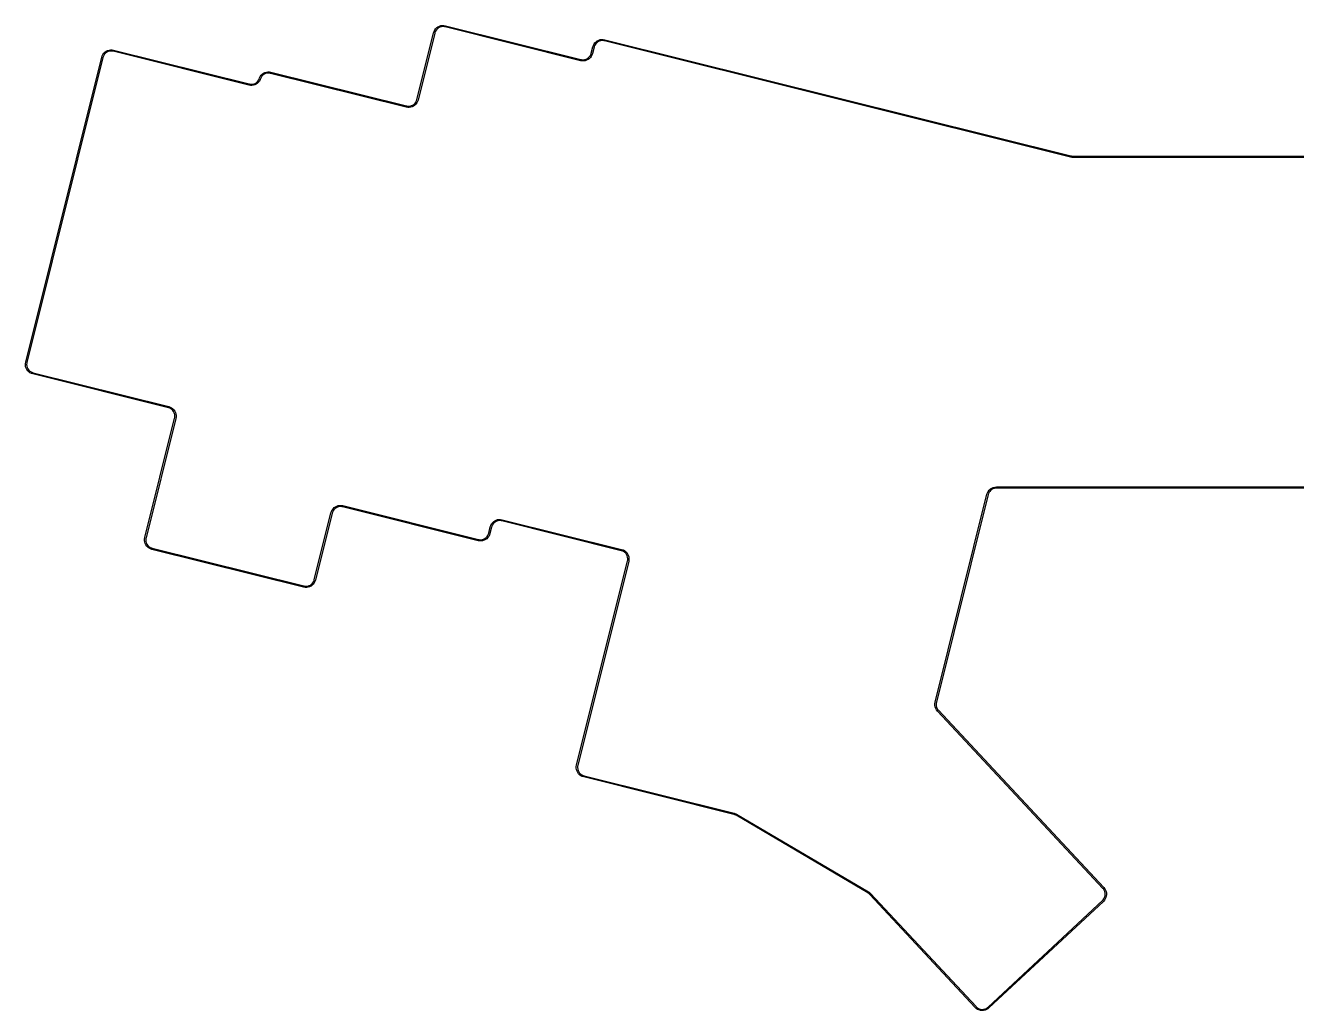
# Model space of a CAD drawing. Extents: x -1 to 365, y -218 to 298.
# Drawn here: x 58.9 to 211.7, y -217.9 to -99.4 of the extents above; entities that cross this region are included whole.
import ezdxf

# ---------------------------------------------------------------- set-up
doc = ezdxf.new("R2010")
doc.units = 0

msp = doc.modelspace()

# ---------------------------------------------------------------- linework, layer by layer
at = {"layer": 'BLACK'}
for p, q in [((105.946177, -108.364968), (107.954097, -100.311062)), ((108.099618, -100.348104), (106.091698, -108.40201)), ((107.954097, -100.311062), (108.01257, -100.136437)), ((107.954097, -100.311062), (107.954097, -100.311062)), ((107.954097, -100.311062), (107.954097, -100.311062)), ((108.01257, -100.136437), (108.097766, -99.972396)), ((108.097766, -99.972396), (108.207568, -99.824229)), ((108.121314, -100.260791), (108.099618, -100.348104)), ((108.099618, -100.348104), (108.099618, -100.348104)), ((108.099618, -100.348104), (108.099618, -100.348104)), ((108.194339, -100.09675), (108.121314, -100.260791)), ((108.294616, -99.948583), (108.194339, -100.09675)), ((108.207568, -99.824229), (108.339066, -99.694584)), ((108.419234, -99.818938), (108.294616, -99.948583)), ((108.339066, -99.694584), (108.489084, -99.58875)), ((108.564226, -99.713104), (108.419234, -99.818938)), ((108.489084, -99.58875), (108.654184, -99.50673)), ((108.725621, -99.636375), (108.564226, -99.713104)), ((108.654184, -99.50673), (108.829867, -99.451167)), ((108.897865, -99.586105), (108.725621, -99.636375)), ((108.829867, -99.451167), (109.012165, -99.424709)), ((109.076194, -99.567584), (108.897865, -99.586105)), ((109.012165, -99.424709), (109.196579, -99.424709)), ((109.255317, -99.580813), (109.076194, -99.567584)), ((109.196579, -99.424709), (109.377818, -99.456459)), ((109.3421, -99.60198), (109.255317, -99.580813)), ((109.3421, -99.60198), (109.3421, -99.60198)), ((125.643058, -103.665974), (109.3421, -99.60198)), ((109.377818, -99.456459), (109.378612, -99.456459)), ((109.378612, -99.456459), (125.679571, -103.520454)), ((68.758772, -102.440955), (68.934719, -102.385393)), ((68.934719, -102.385393), (69.117017, -102.358934)), ((69.117017, -102.358934), (69.301431, -102.36158)), ((69.301431, -102.36158), (69.479231, -102.390684)), ((69.479231, -102.390684), (69.483994, -102.390684)), ((69.483994, -102.390684), (85.784159, -106.454679)), ((126.922053, -102.77433), (127.115463, -101.996456)), ((127.260983, -102.033497), (127.067573, -102.808725)), ((127.115463, -101.996456), (127.173936, -101.821831)), ((127.115463, -101.996456), (127.115463, -101.996456)), ((127.173936, -101.821831), (127.259131, -101.657789)), ((127.259131, -101.657789), (127.368669, -101.509623)), ((127.282679, -101.946185), (127.260983, -102.033497)), ((127.260983, -102.033497), (127.260983, -102.033497)), ((127.260983, -102.033497), (127.260983, -102.033497)), ((127.355704, -101.782143), (127.282679, -101.946185)), ((127.455981, -101.633977), (127.355704, -101.782143)), ((127.368669, -101.509623), (127.500166, -101.382623)), ((127.5806, -101.504331), (127.455981, -101.633977)), ((127.500166, -101.382623), (127.65045, -101.274144)), ((127.725591, -101.398498), (127.5806, -101.504331)), ((127.65045, -101.274144), (127.815549, -101.192123)), ((127.886722, -101.321769), (127.725591, -101.398498)), ((127.815549, -101.192123), (127.991233, -101.136561)), ((128.05923, -101.271498), (127.886722, -101.321769)), ((127.991233, -101.136561), (128.17353, -101.110103)), ((128.237559, -101.252977), (128.05923, -101.271498)), ((128.17353, -101.110103), (128.357945, -101.110103)), ((128.416682, -101.266207), (128.237559, -101.252977)), ((128.357945, -101.110103), (128.539978, -101.141853)), ((128.503201, -101.287373), (128.416682, -101.266207)), ((128.503465, -101.287373), (128.503201, -101.287373)), ((128.503465, -101.287373), (128.503465, -101.287373)), ((128.503465, -101.287373), (128.503465, -101.287373)), ((128.503465, -101.287373), (128.503465, -101.287373)), ((184.552728, -115.262647), (128.503465, -101.287373)), ((128.539978, -101.141853), (184.588976, -115.117127)), ((128.539978, -101.141853), (128.539978, -101.141853)), ((58.914432, -139.924429), (68.05895, -103.247933)), ((68.20447, -103.282329), (59.059953, -139.96147)), ((68.05895, -103.247933), (68.117423, -103.073308)), ((68.05895, -103.247933), (68.05895, -103.247933)), ((68.117423, -103.073308), (68.202618, -102.909267)), ((68.202618, -102.909267), (68.312156, -102.761101)), ((68.226166, -103.197662), (68.20447, -103.282329)), ((68.299191, -103.033621), (68.226166, -103.197662)), ((68.399468, -102.882809), (68.299191, -103.033621)), ((68.312156, -102.761101), (68.443918, -102.631455)), ((68.524087, -102.755809), (68.399468, -102.882809)), ((68.443918, -102.631455), (68.593936, -102.525622)), ((68.669078, -102.649976), (68.524087, -102.755809)), ((68.593936, -102.525622), (68.758772, -102.440955)), ((68.830209, -102.570601), (68.669078, -102.649976)), ((69.002717, -102.52033), (68.830209, -102.570601)), ((69.181046, -102.501809), (69.002717, -102.52033)), ((69.359904, -102.515038), (69.181046, -102.501809)), ((69.446952, -102.536205), (69.359904, -102.515038)), ((69.446952, -102.536205), (69.446952, -102.536205)), ((69.447481, -102.536205), (69.446952, -102.536205)), ((69.447746, -102.536205), (69.447481, -102.536205)), ((85.747911, -106.6002), (69.447746, -102.536205)), ((125.643058, -103.665974), (125.643058, -103.665974)), ((125.643058, -103.665974), (125.643058, -103.665974)), ((125.643058, -103.665974), (125.643058, -103.665974)), ((125.645175, -103.665974), (125.643058, -103.665974)), ((125.825091, -103.695079), (125.645175, -103.665974)), ((125.679571, -103.520454), (125.766354, -103.54162)), ((125.679571, -103.520454), (125.679571, -103.520454)), ((125.766354, -103.54162), (125.945477, -103.55485)), ((126.009506, -103.697724), (125.825091, -103.695079)), ((125.945477, -103.55485), (126.123806, -103.536329)), ((126.191804, -103.671266), (126.009506, -103.697724)), ((126.123806, -103.536329), (126.296049, -103.486058)), ((126.367487, -103.615704), (126.191804, -103.671266)), ((126.296049, -103.486058), (126.457445, -103.406683)), ((126.532586, -103.533683), (126.367487, -103.615704)), ((126.457445, -103.406683), (126.602436, -103.30085)), ((126.682605, -103.425204), (126.532586, -103.533683)), ((126.602436, -103.30085), (126.727055, -103.17385)), ((126.814103, -103.295558), (126.682605, -103.425204)), ((126.727055, -103.17385), (126.827332, -103.023038)), ((126.923905, -103.147392), (126.814103, -103.295558)), ((126.827332, -103.023038), (126.900357, -102.861642)), ((126.900357, -102.861642), (126.922053, -102.77433)), ((126.922053, -102.77433), (126.922053, -102.77433)), ((126.922053, -102.77433), (126.922053, -102.77433)), ((127.0091, -102.98335), (126.923905, -103.147392)), ((127.067573, -102.808725), (127.0091, -102.98335)), ((127.067573, -102.808725), (127.067573, -102.808725)), ((127.067573, -102.808725), (127.067573, -102.808725)), ((87.122155, -105.56568), (87.231692, -105.417514)), ((87.231692, -105.417514), (87.36319, -105.287868)), ((87.443359, -105.412222), (87.319005, -105.539222)), ((87.36319, -105.287868), (87.513208, -105.179389)), ((87.588615, -105.306389), (87.443359, -105.412222)), ((87.513208, -105.179389), (87.678308, -105.097368)), ((87.749746, -105.227014), (87.588615, -105.306389)), ((87.678308, -105.097368), (87.854256, -105.041806)), ((87.922254, -105.176743), (87.749746, -105.227014)), ((87.854256, -105.041806), (88.036554, -105.015348)), ((88.100583, -105.158223), (87.922254, -105.176743)), ((88.036554, -105.015348), (88.220968, -105.017994)), ((88.279441, -105.171452), (88.100583, -105.158223)), ((88.220968, -105.017994), (88.402737, -105.047098)), ((88.366489, -105.192618), (88.279441, -105.171452)), ((88.366489, -105.192618), (88.366489, -105.192618)), ((88.366489, -105.192618), (88.366489, -105.192618)), ((88.366489, -105.192618), (88.366489, -105.192618)), ((88.366489, -105.192618), (88.366489, -105.192618)), ((104.667447, -109.256613), (88.366489, -105.192618)), ((88.402737, -105.047098), (104.703695, -109.111093)), ((88.402737, -105.047098), (88.402737, -105.047098)), ((88.402737, -105.047098), (88.402737, -105.047098)), ((88.402737, -105.047098), (88.402737, -105.047098)), ((85.750557, -106.602846), (85.747911, -106.6002)), ((85.926769, -106.634596), (85.750557, -106.602846)), ((85.784159, -106.454679), (85.785482, -106.457325)), ((85.785482, -106.457325), (85.785746, -106.457325)), ((85.785746, -106.457325), (85.872794, -106.478492)), ((85.785746, -106.457325), (85.785746, -106.457325)), ((85.872794, -106.478492), (86.05271, -106.497012)), ((86.110125, -106.639887), (85.926769, -106.634596)), ((86.05271, -106.497012), (86.232627, -106.481138)), ((86.292158, -106.616075), (86.110125, -106.639887)), ((86.232627, -106.481138), (86.406987, -106.433513)), ((86.468106, -106.565804), (86.292158, -106.616075)), ((86.406987, -106.433513), (86.570235, -106.356784)), ((86.633999, -106.486429), (86.468106, -106.565804)), ((86.570235, -106.356784), (86.717343, -106.25095)), ((86.785605, -106.383242), (86.633999, -106.486429)), ((86.717343, -106.25095), (86.843814, -106.121305)), ((86.91922, -106.258888), (86.785605, -106.383242)), ((86.843814, -106.121305), (86.945678, -105.973138)), ((87.031403, -106.113367), (86.91922, -106.258888)), ((86.945678, -105.973138), (86.98219, -105.891117)), ((86.98219, -105.891117), (87.036959, -105.727076)), ((87.119509, -105.951972), (87.031403, -106.113367)), ((87.036959, -105.727076), (87.122155, -105.56568)), ((87.120303, -105.944034), (87.119509, -105.951972)), ((87.119509, -105.951972), (87.119509, -105.951972)), ((87.124007, -105.938742), (87.120303, -105.944034)), ((87.145703, -105.85143), (87.124007, -105.938742)), ((87.124007, -105.938742), (87.124007, -105.938742)), ((87.218728, -105.687389), (87.145703, -105.85143)), ((87.319005, -105.539222), (87.218728, -105.687389)), ((105.851456, -108.616322), (105.924481, -108.452281)), ((105.924481, -108.452281), (105.946177, -108.364968)), ((105.946177, -108.364968), (105.946177, -108.364968)), ((106.091698, -108.40201), (106.033225, -108.576635)), ((106.091698, -108.40201), (106.091698, -108.40201)), ((106.091698, -108.40201), (106.091698, -108.40201)), ((106.091698, -108.40201), (106.091698, -108.40201)), ((104.667447, -109.256613), (104.667447, -109.256613)), ((104.667447, -109.256613), (104.667447, -109.256613)), ((104.667447, -109.256613), (104.667447, -109.256613)), ((104.849216, -109.288363), (104.667447, -109.256613)), ((104.703695, -109.111093), (104.704224, -109.111093)), ((104.704224, -109.111093), (104.790743, -109.132259)), ((104.790743, -109.132259), (104.969601, -109.145488)), ((105.03363, -109.288363), (104.849216, -109.288363)), ((104.969601, -109.145488), (105.14793, -109.126968)), ((105.215928, -109.261905), (105.03363, -109.288363)), ((105.14793, -109.126968), (105.320438, -109.076697)), ((105.391876, -109.206342), (105.215928, -109.261905)), ((105.320438, -109.076697), (105.481569, -108.999968)), ((105.556711, -109.124322), (105.391876, -109.206342)), ((105.481569, -108.999968), (105.626561, -108.894134)), ((105.706994, -109.015843), (105.556711, -109.124322)), ((105.626561, -108.894134), (105.751179, -108.764489)), ((105.838492, -108.888843), (105.706994, -109.015843)), ((105.751179, -108.764489), (105.851456, -108.616322)), ((105.948029, -108.740676), (105.838492, -108.888843)), ((106.033225, -108.576635), (105.948029, -108.740676)), ((184.552728, -115.262647), (184.552728, -115.262647)), ((184.552728, -115.262647), (184.552728, -115.262647)), ((184.552728, -115.262647), (184.552728, -115.262647)), ((184.64639, -115.281168), (184.552728, -115.262647)), ((184.588976, -115.117127), (184.629457, -115.125064)), ((184.588976, -115.117127), (184.588976, -115.117127)), ((184.629457, -115.125064), (184.711742, -115.140939)), ((184.741376, -115.291751), (184.64639, -115.281168)), ((184.711742, -115.140939), (184.795086, -115.146231)), ((184.83689, -115.297043), (184.741376, -115.291751)), ((184.795086, -115.146231), (184.83689, -115.146231)), ((184.83689, -115.146231), (238.626614, -115.146231)), ((184.83689, -115.146231), (184.83689, -115.146231)), ((184.83689, -115.146231), (184.83689, -115.146231)), ((184.83689, -115.297043), (184.83689, -115.297043)), ((238.626614, -115.297043), (184.83689, -115.297043)), ((58.882417, -140.289553), (58.884005, -140.106991)), ((58.90967, -140.472116), (58.882417, -140.289553)), ((58.884005, -140.106991), (58.913638, -139.92972)), ((58.964967, -140.649386), (58.90967, -140.472116)), ((58.913638, -139.92972), (58.914432, -139.924429)), ((58.914432, -139.924429), (58.914432, -139.924429)), ((59.038257, -140.048783), (59.025821, -140.226053)), ((59.025821, -140.226053), (59.044607, -140.40597)), ((59.059953, -139.96147), (59.038257, -140.048783)), ((59.044607, -140.40597), (59.093819, -140.577949)), ((59.059953, -139.96147), (59.059953, -139.96147)), ((59.059953, -139.96147), (59.059953, -139.96147)), ((59.093819, -140.577949), (59.1724, -140.739344)), ((59.047253, -140.813428), (58.964967, -140.649386)), ((59.154409, -140.96424), (59.047253, -140.813428)), ((59.283525, -141.096531), (59.154409, -140.96424)), ((59.1724, -140.739344), (59.277969, -140.884865)), ((59.277969, -140.884865), (59.406821, -141.009219)), ((59.431692, -141.20501), (59.283525, -141.096531)), ((59.406821, -141.009219), (59.555517, -141.109761)), ((59.595204, -141.289677), (59.431692, -141.20501)), ((59.555517, -141.109761), (59.719558, -141.181198)), ((59.770093, -141.347885), (59.595204, -141.289677)), ((59.719558, -141.181198), (59.806341, -141.202365)), ((59.770093, -141.347885), (59.770093, -141.347885)), ((59.770093, -141.347885), (59.770093, -141.347885)), ((76.071052, -145.41188), (59.770093, -141.347885)), ((59.806341, -141.202365), (76.1073, -145.266359)), ((59.806341, -141.202365), (59.806341, -141.202365)), ((73.237368, -161.016985), (76.817705, -146.65542)), ((76.963226, -146.692462), (73.382889, -161.051381)), ((76.071052, -145.41188), (76.071052, -145.41188)), ((76.071052, -145.41188), (76.071052, -145.41188)), ((76.1581, -145.435693), (76.071052, -145.41188)), ((76.1073, -145.266359), (76.108094, -145.269005)), ((76.108094, -145.269005), (76.282189, -145.327214)), ((76.321877, -145.50713), (76.1581, -145.435693)), ((76.282189, -145.327214), (76.445702, -145.41188)), ((76.470572, -145.607672), (76.321877, -145.50713)), ((76.445702, -145.41188), (76.593868, -145.520359)), ((76.599689, -145.732026), (76.470572, -145.607672)), ((76.593868, -145.520359), (76.723249, -145.652651)), ((76.704993, -145.877546), (76.599689, -145.732026)), ((76.783574, -146.038942), (76.704993, -145.877546)), ((76.723249, -145.652651), (76.830141, -145.803463)), ((76.833051, -146.210921), (76.783574, -146.038942)), ((76.817705, -146.65542), (76.839401, -146.568108)), ((76.817705, -146.65542), (76.817705, -146.65542)), ((76.830141, -145.803463), (76.912426, -145.967504)), ((76.851837, -146.390837), (76.833051, -146.210921)), ((76.839401, -146.568108), (76.851837, -146.390837)), ((76.912426, -145.967504), (76.967988, -146.142129)), ((76.963491, -146.689816), (76.963226, -146.692462)), ((76.993653, -146.5099), (76.963491, -146.689816)), ((76.967988, -146.142129), (76.99524, -146.324691)), ((76.99524, -146.324691), (76.993653, -146.5099)), ((168.272936, -180.805148), (174.502278, -155.81793)), ((174.647799, -155.854971), (168.418457, -180.839544)), ((174.502278, -155.81793), (174.564984, -155.635367)), ((174.502278, -155.81793), (174.502278, -155.81793)), ((174.502278, -155.81793), (174.502278, -155.81793)), ((174.564984, -155.635367), (174.657059, -155.463388)), ((174.668436, -155.77295), (174.647799, -155.854971)), ((174.647799, -155.854971), (174.647799, -155.854971)), ((174.657059, -155.463388), (174.776121, -155.30993)), ((174.736434, -155.616846), (174.668436, -155.77295)), ((174.829303, -155.473972), (174.736434, -155.616846)), ((174.776121, -155.30993), (174.918996, -155.177639)), ((174.944396, -155.346972), (174.829303, -155.473972)), ((174.918996, -155.177639), (175.081715, -155.071805)), ((175.07854, -155.243784), (174.944396, -155.346972)), ((175.228294, -155.161764), (175.07854, -155.243784)), ((175.081715, -155.071805), (175.259779, -154.992431)), ((175.38916, -155.106201), (175.228294, -155.161764)), ((175.259779, -154.992431), (175.448427, -154.944806)), ((175.55717, -155.079743), (175.38916, -155.106201)), ((175.448427, -154.944806), (175.640514, -154.928931)), ((175.642366, -155.079743), (175.55717, -155.079743)), ((175.640514, -154.928931), (175.642366, -154.928931)), ((175.642366, -154.928931), (247.821138, -154.928931)), ((175.642366, -154.928931), (175.642366, -154.928931)), ((175.642366, -154.928931), (175.642366, -154.928931)), ((175.642366, -155.079743), (175.642366, -155.079743)), ((175.642366, -155.079743), (175.642366, -155.079743)), ((247.821138, -155.079743), (175.642366, -155.079743)), ((95.874825, -157.55624), (96.006323, -157.426594)), ((96.006323, -157.426594), (96.156341, -157.320761)), ((96.156341, -157.320761), (96.321441, -157.23874)), ((96.392879, -157.36574), (96.231483, -157.445115)), ((96.321441, -157.23874), (96.497124, -157.183178)), ((96.565122, -157.318115), (96.392879, -157.36574)), ((96.497124, -157.183178), (96.679422, -157.154074)), ((96.743451, -157.299594), (96.565122, -157.318115)), ((96.679422, -157.154074), (96.863836, -157.156719)), ((96.922574, -157.310178), (96.743451, -157.299594)), ((96.863836, -157.156719), (97.04534, -157.185824)), ((97.009357, -157.331344), (96.922574, -157.310178)), ((97.009357, -157.331344), (97.009357, -157.331344)), ((113.310316, -161.397985), (97.009357, -157.331344)), ((97.04534, -157.185824), (97.045869, -157.185824)), ((97.045869, -157.185824), (113.346563, -161.252464)), ((93.613434, -166.096979), (95.621355, -158.043073)), ((95.766875, -158.080114), (93.758955, -166.131375)), ((95.621355, -158.043073), (95.679827, -157.868448)), ((95.621355, -158.043073), (95.621355, -158.043073)), ((95.679827, -157.868448), (95.765023, -157.704406)), ((95.765023, -157.704406), (95.874825, -157.55624)), ((95.788571, -157.992802), (95.766875, -158.080114)), ((95.766875, -158.080114), (95.766875, -158.080114)), ((95.861596, -157.82876), (95.788571, -157.992802)), ((95.961873, -157.680594), (95.861596, -157.82876)), ((96.086491, -157.550948), (95.961873, -157.680594)), ((96.231483, -157.445115), (96.086491, -157.550948)), ((115.317707, -159.006155), (115.482542, -158.924134)), ((115.482542, -158.924134), (115.65849, -158.868572)), ((115.65849, -158.868572), (115.840787, -158.839467)), ((115.840787, -158.839467), (116.025202, -158.842113)), ((116.025202, -158.842113), (116.203795, -158.871217)), ((116.203795, -158.871217), (116.20697, -158.873863)), ((116.20697, -158.873863), (130.567477, -162.453671)), ((116.20697, -158.873863), (116.20697, -158.873863)), ((116.20697, -158.873863), (116.20697, -158.873863)), ((114.58931, -160.503694), (114.78272, -159.728466)), ((114.928241, -159.765508), (114.73483, -160.540736)), ((114.78272, -159.728466), (114.841193, -159.553841)), ((114.78272, -159.728466), (114.78272, -159.728466)), ((114.841193, -159.553841), (114.926389, -159.3898)), ((114.926389, -159.3898), (115.035926, -159.241634)), ((114.949936, -159.678195), (114.928241, -159.765508)), ((114.928241, -159.765508), (114.928241, -159.765508)), ((114.928241, -159.765508), (114.928241, -159.765508)), ((115.022961, -159.514154), (114.949936, -159.678195)), ((115.123238, -159.365988), (115.022961, -159.514154)), ((115.035926, -159.241634), (115.167424, -159.111988)), ((115.247857, -159.236342), (115.123238, -159.365988)), ((115.167424, -159.111988), (115.317707, -159.006155)), ((115.392848, -159.130509), (115.247857, -159.236342)), ((115.553979, -159.051134), (115.392848, -159.130509)), ((115.726488, -159.003509), (115.553979, -159.051134)), ((115.904816, -158.984988), (115.726488, -159.003509)), ((116.083675, -158.995571), (115.904816, -158.984988)), ((116.170722, -159.019384), (116.083675, -158.995571)), ((116.170722, -159.019384), (116.170722, -159.019384)), ((116.170722, -159.019384), (116.170722, -159.019384)), ((116.170722, -159.019384), (116.170722, -159.019384)), ((130.531229, -162.599192), (116.170722, -159.019384)), ((73.205354, -161.38211), (73.206941, -161.196902)), ((73.232341, -161.564672), (73.205354, -161.38211)), ((73.206941, -161.196902), (73.236839, -161.016985)), ((73.287904, -161.739297), (73.232341, -161.564672)), ((73.236839, -161.016985), (73.237368, -161.016985)), ((73.370189, -161.905984), (73.287904, -161.739297)), ((73.361193, -161.138694), (73.348493, -161.31861)), ((73.348493, -161.31861), (73.367278, -161.495881)), ((73.382889, -161.051381), (73.361193, -161.138694)), ((73.367278, -161.495881), (73.416755, -161.66786)), ((73.477345, -162.054151), (73.370189, -161.905984)), ((73.382889, -161.051381), (73.382889, -161.051381)), ((73.382889, -161.051381), (73.382889, -161.051381)), ((73.382889, -161.051381), (73.382889, -161.051381)), ((73.416755, -161.66786), (73.495337, -161.829255)), ((73.495337, -161.829255), (73.600905, -161.974776)), ((73.600905, -161.974776), (73.729757, -162.09913)), ((113.310316, -161.397985), (113.310316, -161.397985)), ((113.310316, -161.397985), (113.310316, -161.397985)), ((113.492349, -161.427089), (113.310316, -161.397985)), ((113.346563, -161.252464), (113.346828, -161.252464)), ((113.346828, -161.252464), (113.433611, -161.273631)), ((113.433611, -161.273631), (113.612734, -161.284214)), ((113.676498, -161.429735), (113.492349, -161.427089)), ((113.612734, -161.284214), (113.791063, -161.265693)), ((113.859061, -161.400631), (113.676498, -161.429735)), ((113.791063, -161.265693), (113.963306, -161.218069)), ((114.034744, -161.345068), (113.859061, -161.400631)), ((113.963306, -161.218069), (114.124702, -161.138694)), ((114.199844, -161.263048), (114.034744, -161.345068)), ((114.124702, -161.138694), (114.269694, -161.03286)), ((114.349862, -161.157214), (114.199844, -161.263048)), ((114.269694, -161.03286), (114.394312, -160.903215)), ((114.48136, -161.027569), (114.349862, -161.157214)), ((114.394312, -160.903215), (114.494589, -160.755048)), ((114.591162, -160.879402), (114.48136, -161.027569)), ((114.494589, -160.755048), (114.567614, -160.591007)), ((114.567614, -160.591007), (114.58931, -160.503694)), ((114.58931, -160.503694), (114.58931, -160.503694)), ((114.58931, -160.503694), (114.58931, -160.503694)), ((114.676358, -160.715361), (114.591162, -160.879402)), ((114.734566, -160.540736), (114.676358, -160.715361)), ((114.73483, -160.540736), (114.734566, -160.540736)), ((73.606461, -162.186442), (73.477345, -162.054151)), ((73.754628, -162.297567), (73.606461, -162.186442)), ((73.729757, -162.09913), (73.878453, -162.199671)), ((73.91814, -162.382234), (73.754628, -162.297567)), ((73.878453, -162.199671), (74.04223, -162.273755)), ((74.09303, -162.440442), (73.91814, -162.382234)), ((74.04223, -162.273755), (74.129277, -162.294921)), ((74.09303, -162.440442), (74.09303, -162.440442)), ((92.334705, -166.988624), (74.09303, -162.440442)), ((74.129277, -162.294921), (92.370952, -166.843103)), ((74.129277, -162.294921), (74.129277, -162.294921)), ((74.129277, -162.294921), (74.129277, -162.294921)), ((130.531229, -162.599192), (130.531229, -162.599192)), ((130.531229, -162.599192), (130.531229, -162.599192)), ((130.531229, -162.599192), (130.531229, -162.599192)), ((130.618277, -162.620358), (130.531229, -162.599192)), ((130.567477, -162.453671), (130.742367, -162.511879)), ((130.567477, -162.453671), (130.567477, -162.453671)), ((130.567477, -162.453671), (130.567477, -162.453671)), ((130.567477, -162.453671), (130.567477, -162.453671)), ((130.782054, -162.694442), (130.618277, -162.620358)), ((130.742367, -162.511879), (130.905879, -162.596546)), ((130.93075, -162.792337), (130.782054, -162.694442)), ((130.905879, -162.596546), (131.054045, -162.705025)), ((131.059866, -162.919337), (130.93075, -162.792337)), ((131.054045, -162.705025), (131.183426, -162.837317)), ((131.16517, -163.062212), (131.059866, -162.919337)), ((131.243751, -163.223608), (131.16517, -163.062212)), ((131.183426, -162.837317), (131.290318, -162.988129)), ((131.293228, -163.395587), (131.243751, -163.223608)), ((131.290318, -162.988129), (131.372603, -163.15217)), ((131.312014, -163.575503), (131.293228, -163.395587)), ((131.372603, -163.15217), (131.428166, -163.329441)), ((131.428166, -163.329441), (131.455418, -163.512003)), ((131.455418, -163.512003), (131.45383, -163.694565)), ((125.157019, -188.390743), (131.277883, -163.840086)), ((131.423403, -163.877128), (125.302805, -188.425138)), ((131.277883, -163.840086), (131.299578, -163.75542)), ((131.277883, -163.840086), (131.277883, -163.840086)), ((131.299578, -163.75542), (131.312014, -163.575503)), ((131.45383, -163.694565), (131.423403, -163.877128)), ((131.423403, -163.877128), (131.423403, -163.877128)), ((93.293818, -166.626145), (93.418436, -166.496499)), ((93.418436, -166.496499), (93.518713, -166.348333)), ((93.615286, -166.470041), (93.505749, -166.618208)), ((93.518713, -166.348333), (93.591738, -166.184291)), ((93.591738, -166.184291), (93.613434, -166.096979)), ((93.613434, -166.096979), (93.613434, -166.096979)), ((93.700482, -166.308645), (93.615286, -166.470041)), ((93.758955, -166.131375), (93.700482, -166.308645)), ((93.758955, -166.131375), (93.758955, -166.131375)), ((93.758955, -166.131375), (93.758955, -166.131375)), ((93.758955, -166.131375), (93.758955, -166.131375)), ((93.758955, -166.131375), (93.758955, -166.131375)), ((92.334705, -166.988624), (92.334705, -166.988624)), ((92.334705, -166.988624), (92.334705, -166.988624)), ((92.516473, -167.017728), (92.334705, -166.988624)), ((92.370952, -166.843103), (92.458, -166.86427)), ((92.370952, -166.843103), (92.370952, -166.843103)), ((92.370952, -166.843103), (92.370952, -166.843103)), ((92.458, -166.86427), (92.636858, -166.877499)), ((92.700887, -167.020374), (92.516473, -167.017728)), ((92.636858, -166.877499), (92.815187, -166.858978)), ((92.883185, -166.993915), (92.700887, -167.020374)), ((92.815187, -166.858978), (92.987695, -166.808707)), ((93.059133, -166.938353), (92.883185, -166.993915)), ((92.987695, -166.808707), (93.148826, -166.729332)), ((93.223968, -166.856332), (93.059133, -166.938353)), ((93.148826, -166.729332), (93.293818, -166.626145)), ((93.374251, -166.747853), (93.223968, -166.856332)), ((93.505749, -166.618208), (93.374251, -166.747853)), ((168.241451, -180.995648), (168.272936, -180.805148)), ((168.242509, -181.191439), (168.241451, -180.995648)), ((168.275317, -181.381939), (168.242509, -181.191439)), ((168.272936, -180.805148), (168.272936, -180.805148)), ((168.339611, -181.567147), (168.275317, -181.381939)), ((168.433009, -181.73648), (168.339611, -181.567147)), ((168.397819, -180.92421), (168.384325, -181.093544)), ((168.384325, -181.093544), (168.399407, -181.262877)), ((168.418457, -180.839544), (168.397819, -180.92421)), ((168.399407, -181.262877), (168.442004, -181.426918)), ((168.418457, -180.839544), (168.418457, -180.839544)), ((168.418457, -180.839544), (168.418457, -180.839544)), ((168.418457, -180.839544), (168.418457, -180.839544)), ((168.418457, -180.839544), (168.418457, -180.839544)), ((168.553658, -181.889938), (168.433009, -181.73648)), ((168.442004, -181.426918), (168.511325, -181.583022)), ((168.511325, -181.583022), (168.605252, -181.725897)), ((168.553658, -181.889938), (168.553658, -181.889938)), ((188.444479, -203.22062), (168.553658, -181.889938)), ((168.605252, -181.725897), (168.663196, -181.786751)), ((168.663196, -181.786751), (188.554281, -203.117432)), ((168.663196, -181.786751), (168.663196, -181.786751)), ((168.663196, -181.786751), (168.663196, -181.786751)), ((125.125005, -188.755867), (125.126592, -188.570659)), ((125.152257, -188.938429), (125.125005, -188.755867)), ((125.126592, -188.570659), (125.157019, -188.390743)), ((125.207819, -189.113054), (125.152257, -188.938429)), ((125.157019, -188.390743), (125.157019, -188.390743)), ((125.157019, -188.390743), (125.157019, -188.390743)), ((125.290105, -189.279742), (125.207819, -189.113054)), ((125.280844, -188.512451), (125.268409, -188.692367)), ((125.268409, -188.692367), (125.287194, -188.869638)), ((125.30254, -188.425138), (125.280844, -188.512451)), ((125.287194, -188.869638), (125.336671, -189.041617)), ((125.396996, -189.427908), (125.290105, -189.279742)), ((125.302805, -188.425138), (125.30254, -188.425138)), ((125.302805, -188.425138), (125.302805, -188.425138)), ((125.302805, -188.425138), (125.302805, -188.425138)), ((125.302805, -188.425138), (125.302805, -188.425138)), ((125.336671, -189.041617), (125.415252, -189.203012)), ((125.526377, -189.5602), (125.396996, -189.427908)), ((125.415252, -189.203012), (125.520556, -189.348533)), ((125.520556, -189.348533), (125.649673, -189.472887)), ((125.649673, -189.472887), (125.798369, -189.573429)), ((125.674544, -189.671324), (125.526377, -189.5602)), ((125.838056, -189.755991), (125.674544, -189.671324)), ((125.798369, -189.573429), (125.962145, -189.647512)), ((126.012945, -189.814199), (125.838056, -189.755991)), ((125.962145, -189.647512), (126.049193, -189.668679)), ((144.056183, -194.31211), (126.012945, -189.814199)), ((126.049193, -189.668679), (144.092431, -194.16659)), ((126.049193, -189.668679), (126.049193, -189.668679)), ((144.056183, -194.31211), (144.056183, -194.31211)), ((144.103808, -194.325339), (144.056183, -194.31211)), ((144.092431, -194.16659), (144.200381, -194.198339)), ((144.092431, -194.16659), (144.092431, -194.16659)), ((144.092431, -194.16659), (144.092431, -194.16659)), ((144.196677, -194.357089), (144.103808, -194.325339)), ((144.285841, -194.399423), (144.196677, -194.357089)), ((144.200381, -194.198339), (144.304627, -194.243319)), ((144.328439, -194.423235), (144.285841, -194.399423)), ((144.304627, -194.243319), (144.404374, -194.293589)), ((144.328439, -194.423235), (144.328439, -194.423235)), ((144.328439, -194.423235), (144.328439, -194.423235)), ((160.174579, -203.757723), (144.328439, -194.423235)), ((144.404374, -194.293589), (160.250779, -203.628078)), ((144.404374, -194.293589), (144.404374, -194.293589)), ((144.404374, -194.293589), (144.404374, -194.293589)), ((144.404374, -194.293589), (144.404374, -194.293589)), ((144.404374, -194.293589), (144.404374, -194.293589)), ((188.505598, -203.286766), (188.444479, -203.22062)), ((188.603229, -203.434932), (188.505598, -203.286766)), ((188.554281, -203.117432), (188.668846, -203.262953)), ((188.554281, -203.117432), (188.554281, -203.117432)), ((188.668846, -203.262953), (188.759862, -203.421703)), ((160.174579, -203.757723), (160.174579, -203.757723)), ((160.174579, -203.757723), (160.174579, -203.757723)), ((160.174579, -203.757723), (160.174579, -203.757723)), ((160.216913, -203.784182), (160.174579, -203.757723)), ((160.296552, -203.839744), (160.216913, -203.784182)), ((160.250779, -203.628078), (160.344971, -203.691578)), ((160.250779, -203.628078), (160.250779, -203.628078)), ((160.370371, -203.90589), (160.296552, -203.839744)), ((160.344971, -203.691578), (160.432812, -203.760369)), ((160.403973, -203.942931), (160.370371, -203.90589)), ((160.403973, -203.942931), (160.403973, -203.942931)), ((160.403973, -203.942931), (160.403973, -203.942931)), ((173.085965, -217.542498), (160.403973, -203.942931)), ((160.432812, -203.760369), (160.51351, -203.839744)), ((160.51351, -203.839744), (160.513775, -203.839744)), ((160.513775, -203.839744), (173.195767, -217.43931)), ((174.644359, -217.489581), (188.393944, -204.667889)), ((188.496073, -204.779014), (174.746753, -217.600706)), ((188.393944, -204.667889), (188.45956, -204.607035)), ((188.393944, -204.667889), (188.393944, -204.667889)), ((188.393944, -204.667889), (188.393944, -204.667889)), ((188.393944, -204.667889), (188.393944, -204.667889)), ((188.45956, -204.607035), (188.56751, -204.46416)), ((188.497396, -204.776368), (188.496073, -204.779014)), ((188.620692, -204.641431), (188.497396, -204.776368)), ((188.56751, -204.46416), (188.648737, -204.30541)), ((188.673344, -203.601619), (188.603229, -203.434932)), ((188.722556, -204.487972), (188.620692, -204.641431)), ((188.648737, -204.30541), (188.701389, -204.133431)), ((188.713825, -203.776244), (188.673344, -203.601619)), ((188.701389, -204.133431), (188.723085, -203.956161)), ((188.723085, -203.956161), (188.713825, -203.776244)), ((188.79902, -204.321285), (188.722556, -204.487972)), ((188.759862, -203.421703), (188.82442, -203.596328)), ((188.848233, -204.144014), (188.79902, -204.321285)), ((188.82442, -203.596328), (188.861197, -203.776244)), ((188.869135, -203.961452), (188.848233, -204.144014)), ((188.861197, -203.776244), (188.869135, -203.961452)), ((173.085965, -217.542498), (173.085965, -217.542498)), ((173.221961, -217.666852), (173.085965, -217.542498)), ((173.195767, -217.43931), (173.256886, -217.505456)), ((173.195767, -217.43931), (173.195767, -217.43931)), ((173.195767, -217.43931), (173.195767, -217.43931)), ((173.195767, -217.43931), (173.195767, -217.43931)), ((173.195767, -217.43931), (173.195767, -217.43931)), ((173.375684, -217.767393), (173.221961, -217.666852)), ((173.256886, -217.505456), (173.400025, -217.613935)), ((173.543429, -217.844122), (173.375684, -217.767393)), ((173.400025, -217.613935), (173.559833, -217.695956)), ((173.721229, -217.894393), (173.543429, -217.844122)), ((173.559833, -217.695956), (173.731548, -217.746226)), ((173.90432, -217.91556), (173.721229, -217.894393)), ((173.731548, -217.746226), (173.909612, -217.770039)), ((174.088735, -217.907622), (173.90432, -217.91556)), ((173.909612, -217.770039), (174.088735, -217.759456)), ((174.088735, -217.759456), (174.26336, -217.719768)), ((174.26918, -217.870581), (174.088735, -217.907622)), ((174.26336, -217.719768), (174.428459, -217.648331)), ((174.441953, -217.804435), (174.26918, -217.870581)), ((174.428459, -217.648331), (174.578743, -217.550435)), ((174.602555, -217.714477), (174.441953, -217.804435)), ((174.578743, -217.550435), (174.644359, -217.489581)), ((174.746488, -217.600706), (174.602555, -217.714477)), ((174.644359, -217.489581), (174.644359, -217.489581)), ((174.644359, -217.489581), (174.644359, -217.489581)), ((174.644359, -217.489581), (174.644359, -217.489581)), ((174.746753, -217.600706), (174.746488, -217.600706))]:
    msp.add_line(p, q, dxfattribs=at)

doc.saveas('drawing.dxf')
